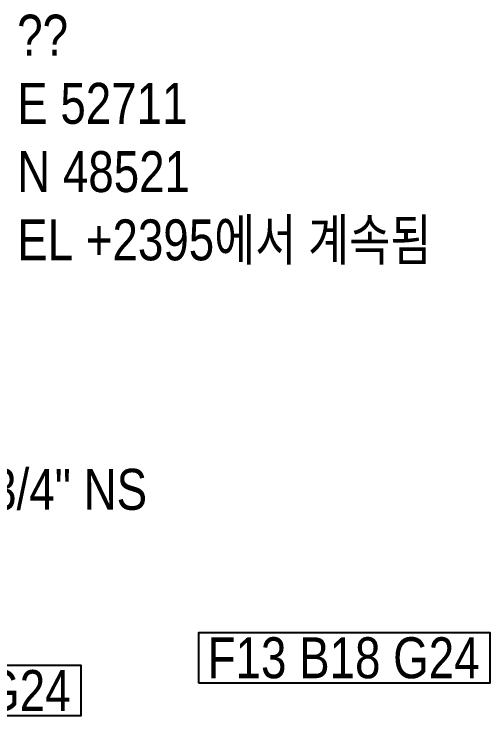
# Model space of a CAD drawing. Header units: millimetres. Extents: x 0 to 594, y 0 to 420.
# Drawn here: x 298.81 to 327.9, y 126.45 to 169.31 of the extents above; entities that cross this region are included whole.
import ezdxf
from ezdxf.enums import TextEntityAlignment as Align

# ---------------------------------------------------------------- set-up
doc = ezdxf.new("R2010")
doc.units = ezdxf.units.MM
doc.header["$LTSCALE"] = 0.25
doc.layers.add('주석', color=7, linetype='Continuous')
doc.styles.add('AdskIsoAnnotation', font='arial.ttf', dxfattribs={"width": 0.8, "height": 1})

# ---------------------------------------------------------------- blocks, each defined once
blk = doc.blocks.new('AnnoRect')
at = {"color": 0, "linetype": 'ByBlock', "lineweight": -2}
blk.add_wipeout([(-0.8095, -0.6), (-0.8095, 0.6), (0.8095, 0.6), (0.8095, -0.6)], dxfattribs=at)
blk.add_lwpolyline([(-0.8095, -0.6), (-0.8095, 0.6), (0.8095, 0.6), (0.8095, -0.6)], close=True, dxfattribs=at)
at = {"color": 0, "linetype": 'ByBlock', "lineweight": -2, "style": 'AdskIsoAnnotation', "width": 0.8}
blk.add_attdef('XX', text='', height=1, dxfattribs=at).set_placement((0, 0), align=Align.MIDDLE_CENTER)

msp = doc.modelspace()

# ---------------------------------------------------------------- block references
at = {"layer": '주석'}
ref = msp.add_blockref('AnnoRect', (319, 130), dxfattribs=dict(at, xscale=10.99169741697417, yscale=2.586971350613916, zscale=2.5))
ref.add_attrib('XX_001', 'F13 B18 G24', (310.6432, 128.7509), dxfattribs={"layer": '0', "color": 0, "linetype": 'ByBlock', "lineweight": -2, "height": 2.5, "style": 'AdskIsoAnnotation', "width": 0.8})
ref = msp.add_blockref('AnnoRect', (294, 128), dxfattribs=dict(at, xscale=10.99169741697417, yscale=2.586971350613916, zscale=2.5))
ref.add_attrib('XX_001', 'F13 B18 G24', (285.6432, 126.7509), dxfattribs={"layer": '0', "color": 0, "linetype": 'ByBlock', "lineweight": -2, "height": 2.5, "style": 'AdskIsoAnnotation', "width": 0.8})

# ---------------------------------------------------------------- texts
at = {"layer": '주석', "char_height": 2.5, "attachment_point": 7, "style": 'AdskIsoAnnotation'}
for s, insert in [('\\P??\\PE 52711\\PN 48521\\PEL +2395{\\fGulim|b0|i0|c129|p50;에서 계속됨}', (299, 154)), ('{\\Q0;8"X3/4" NS}', (293, 139))]:
    msp.add_mtext(s, dxfattribs=dict(at, insert=insert))

doc.saveas('drawing.dxf')
